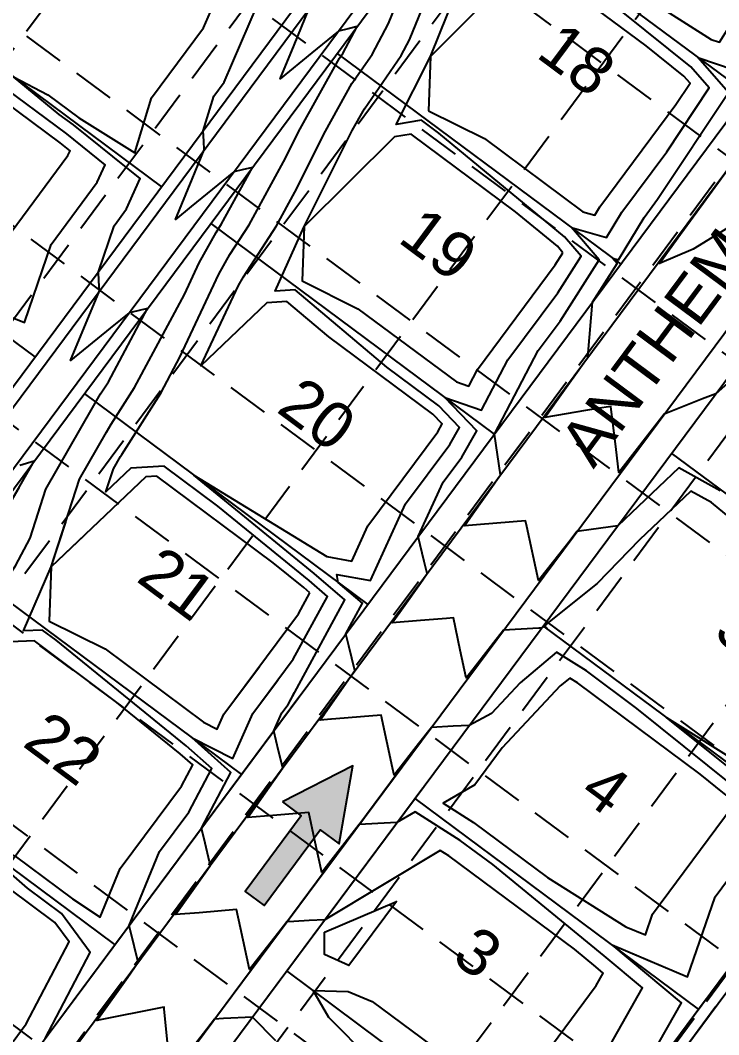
# Model space of a CAD drawing. Header units: feet. Extents: x 2260 to 6199, y 3666 to 7344.
# Drawn here: x 3555.1 to 3782.4, y 5938.3 to 6268.5 of the extents above; entities that cross this region are included whole.
import ezdxf
from ezdxf.enums import TextEntityAlignment as Align

# ---------------------------------------------------------------- set-up
doc = ezdxf.new("R2010")
doc.units = ezdxf.units.FT
doc.header["$LTSCALE"] = 40
doc.header["$MEASUREMENT"] = 0
doc.linetypes.add('HIDDEN', pattern=[0.375, 0.25, -0.125])
doc.layers.get('0').update_dxf_attribs({"linetype": 'CONTINUOUS'})
for name, color, linetype in [('CONTROL', 8, 'CONTINUOUS'), ('EOP-PROP', 4, 'CONTINUOUS'), ('FLOW-ARROWS', 253, 'CONTINUOUS'), ('GRID', 254, 'HIDDEN'), ('LOT-NOS', 4, 'CONTINUOUS'), ('lots-line', 4, 'CONTINUOUS'), ('PC', 43, 'CONTINUOUS'), ('ST-ROW', 2, 'CONTINUOUS'), ('STREET-NAME', 3, 'CONTINUOUS')]:
    doc.layers.add(name, color=color, linetype=linetype)
doc.styles.get("Standard").update_dxf_attribs({"font": 'ARIAL.TTF'})

# ---------------------------------------------------------------- blocks, each defined once
blk = doc.blocks.new('arrow')
blk.add_lwpolyline([(-67.01, -25.36), (-59.33, -25.42), (-59.57, -56.14), (-51.89, -56.2), (-51.65, -25.48), (-43.97, -25.54), (-55.3, -2.41), (-67.01, -25.36)], close=True)
at = {"color": 254}
for points in [[(-43.97, -25.54), (-67.01, -25.36), (-55.3, -2.41), (-67.01, -25.36)], [(-59.57, -56.14), (-51.89, -56.2), (-59.33, -25.42), (-51.65, -25.48)]]:
    blk.add_solid(points, dxfattribs=at)

msp = doc.modelspace()

# ---------------------------------------------------------------- linework, layer by layer
at = {"layer": 'EOP-PROP', "color": 7}
for p, q in [((3532.61, 5880.05), (3922.19, 6404.17)), ((3557.48, 5861.54), (3947.07, 6385.68)), ((3419.91, 5963.95), (3703.22, 6345.1)), ((3429.54, 5956.78), (3712.86, 6337.95)), ((3721.71, 5867.08), (3967.58, 6197.86)), ((3344.43, 5626.88), (3653.58, 6042.8)), ((3550.96, 5852.77), (3678.45, 6024.29)), ((3654.09, 5776.11), (3781.52, 5947.55))]:
    msp.add_line(p, q, dxfattribs=at)
at = {"layer": 'FLOW-ARROWS', "color": 7}
for points in [[(3698.69, 6266.53, 0, 1.67, 0), (3695.04, 6263.11, 0, 0, 0), (3689.94, 6258.33, 0, 0, 0)], [(3682.95, 6246.17, 0, 1.67, 0), (3685.16, 6250.65, 0, 0, 0), (3687.63, 6255.63, 0, 0, 0)], [(3715.63, 6216.31, 0, 1.67, 0), (3711.62, 6219.29, 0, 0, 0), (3700.47, 6227.59, 0, 0, 0)], [(3657.53, 6211.15, 0, 1.67, 0), (3653.88, 6207.74, 0, 0, 0), (3648.78, 6202.95, 0, 0, 0)], [(3641.78, 6190.79, 0, 1.67, 0), (3644, 6195.27, 0, 0, 0), (3646.47, 6200.25, 0, 0, 0)], [(3674.47, 6160.93, 0, 1.67, 0), (3670.46, 6163.92, 0, 0, 0), (3659.31, 6172.21, 0, 0, 0)], [(3616.37, 6155.78, 0, 1.67, 0), (3612.72, 6152.36, 0, 0, 0), (3607.61, 6147.57, 0, 0, 0)], [(3600.62, 6135.41, 0, 1.67, 0), (3602.84, 6139.89, 0, 0, 0), (3605.31, 6144.87, 0, 0, 0)], [(3770.22, 6126.07, 0, 1.67, 0), (3774.23, 6123.09, 0, 0, 0), (3778.4, 6119.98, 0, 0, 0)], [(3633.31, 6105.55, 0, 1.67, 0), (3629.3, 6108.54, 0, 0, 0), (3618.15, 6116.84, 0, 0, 0)], [(3575.21, 6100.4, 0, 1.67, 0), (3571.56, 6096.98, 0, 0, 0), (3566.45, 6092.2, 0, 0, 0)], [(3575.21, 6100.4, 0, 1.67, 0), (3571.56, 6096.98, 0, 0, 0), (3566.45, 6092.2, 0, 0, 0)], [(3559.46, 6080.03, 0, 1.67, 0), (3561.68, 6084.51, 0, 0, 0), (3564.15, 6089.5, 0, 0, 0)], [(3559.46, 6080.03, 0, 1.67, 0), (3561.68, 6084.51, 0, 0, 0), (3564.15, 6089.5, 0, 0, 0)], [(3753.52, 6088.29, 0, 1.67, 0), (3749.87, 6084.88, 0, 0, 0), (3744.77, 6080.09, 0, 0, 0)], [(3737.77, 6067.93, 0, 1.67, 0), (3739.99, 6072.41, 0, 0, 0), (3742.46, 6077.39, 0, 0, 0)], [(3592.14, 6050.17, 0, 1.67, 0), (3588.13, 6053.16, 0, 0, 0), (3576.98, 6061.46, 0, 0, 0)], [(3592.14, 6050.17, 0, 1.67, 0), (3588.13, 6053.16, 0, 0, 0), (3576.98, 6061.46, 0, 0, 0)], [(3774.96, 6035.94, 0, 1.67, 0), (3770.94, 6038.93, 0, 0, 0), (3759.8, 6047.23, 0, 0, 0)], [(3711.76, 6032.11, 0, 1.67, 0), (3708.12, 6028.7, 0, 0, 0), (3703.01, 6023.91, 0, 0, 0)], [(3696.02, 6011.75, 0, 1.67, 0), (3698.24, 6016.23, 0, 0, 0), (3700.7, 6021.21, 0, 0, 0)], [(3733.2, 5979.76, 0, 1.67, 0), (3729.19, 5982.75, 0, 0, 0), (3718.04, 5991.05, 0, 0, 0)], [(3733.2, 5979.76, 0, 1.67, 0), (3729.19, 5982.75, 0, 0, 0), (3718.04, 5991.05, 0, 0, 0)], [(3670.01, 5975.93, 0, 1.67, 0), (3666.36, 5972.52, 0, 0, 0), (3661.25, 5967.73, 0, 0, 0)], [(3670.01, 5975.93, 0, 1.67, 0), (3666.36, 5972.52, 0, 0, 0), (3661.25, 5967.73, 0, 0, 0)], [(3654.26, 5955.57, 0, 1.67, 0), (3656.48, 5960.05, 0, 0, 0), (3658.95, 5965.03, 0, 0, 0)], [(3654.26, 5955.57, 0, 1.67, 0), (3656.48, 5960.05, 0, 0, 0), (3658.95, 5965.03, 0, 0, 0)]]:
    msp.add_lwpolyline(points, format="xyseb", dxfattribs=at)
at = {"layer": 'GRID', "linetype": 'HIDDEN', "ltscale": 1.35}
for p, q in [((4023.39, 6893.89), (2933.91, 5424.19)), ((4065.21, 6862.27), (2976.02, 5392.97)), ((4107.19, 6831.16), (3018, 5361.86)), ((4149.16, 6800.04), (3059.97, 5330.74)), ((4191.13, 6768.93), (3101.95, 5299.63)), ((4233.11, 6737.81), (3143.92, 5268.51)), ((3115.04, 6721.11), (5717.47, 4791.93)), ((4275.08, 6706.7), (3185.9, 5237.39)), ((3083.92, 6679.13), (5686.35, 4749.96)), ((4317.06, 6675.58), (3227.87, 5206.28)), ((3052.8, 6637.16), (5655.24, 4707.99)), ((3021.69, 6595.18), (5624.12, 4666.01)), ((2990.57, 6553.21), (5593.01, 4624.04)), ((2959.46, 6511.23), (5561.89, 4582.06)), ((2928.34, 6469.26), (5530.77, 4540.09)), ((2897.23, 6427.28), (5499.66, 4498.11))]:
    msp.add_line(p, q, dxfattribs=at)
at = {"layer": 'lots-line', "color": 7}
for p, q in [((3416.7, 5966.34), (3700.01, 6347.49)), ((3432.75, 5954.4), (3716.07, 6335.56)), ((3699.38, 6313.11), (3791.68, 6244.51)), ((3508.71, 6282.89), (3601, 6214.29)), ((3658.22, 6257.73), (3750.51, 6189.13)), ((3467.55, 6227.51), (3559.84, 6158.91)), ((3718.5, 5869.47), (3984.65, 6227.54)), ((3617.06, 6202.36), (3709.35, 6133.75)), ((3575.89, 6146.98), (3668.19, 6078.38)), ((3859.37, 6059), (3767.08, 6127.6)), ((3534.73, 6091.6), (3627.03, 6023)), ((3534.73, 6091.6), (3627.03, 6023)), ((3817.62, 6002.82), (3725.32, 6071.42)), ((3585.87, 5967.62), (3493.57, 6036.22)), ((3585.87, 5967.62), (3493.57, 6036.22)), ((3775.86, 5946.64), (3683.56, 6015.24)), ((3775.86, 5946.64), (3683.56, 6015.24)), ((3734.1, 5890.46), (3641.8, 5959.06)), ((3734.1, 5890.46), (3641.8, 5959.06)), ((3644.62, 5770.07), (3778.31, 5949.94))]:
    msp.add_line(p, q, dxfattribs=at)
at = {"layer": 'PC', "color": 43, "flags": 128}
for points, elevation in [([(3813.45, 6303.73), (3811.86, 6305.19), (3769.99, 6336.31), (3764.18, 6341.62), (3760.81, 6341.69), (3743.05, 6323.25), (3731.12, 6307.2), (3730.71, 6296.59), (3758.23, 6276.14), (3779.98, 6262.3), (3782.72, 6261.38), (3785.83, 6266.33), (3812.24, 6301.86), (3813.45, 6303.73)], 560), ([(3797.36, 6097.28), (3780.03, 6111.5), (3773.32, 6115.25), (3756.59, 6099.43), (3742.88, 6085.14), (3726.19, 6071.8), (3725.85, 6071.33), (3726.54, 6070.51), (3725.43, 6071.21), (3724.74, 6070.64), (3723.92, 6070.59), (3712.41, 6069.98), (3710.03, 6066.94), (3704, 6059.24), (3701.31, 6055.8), (3700.25, 6054.45), (3698.3, 6063.47), (3696.05, 6073.95), (3693.82, 6073.77), (3685.36, 6073.09), (3676.17, 6072.35), (3679.67, 6077.32), (3685.31, 6085.32), (3687.53, 6088.47), (3686.58, 6092.35), (3684.61, 6100.47), (3692.74, 6118.19), (3698.77, 6126.3), (3703.72, 6134.87), (3693.3, 6145.68), (3705.2, 6141.57), (3713.79, 6157.94), (3730, 6179.74), (3737.6, 6191.69), (3732.2, 6198.01), (3691.31, 6231.75), (3685.64, 6235.96), (3677.38, 6234.55), (3688.62, 6256.72), (3699.66, 6284.26)], 561), ([(3687.93, 6239.03), (3706.14, 6230.01), (3738.24, 6206.14), (3742.05, 6205.06), (3743.73, 6207.82), (3768.47, 6241.1), (3773.09, 6248.06), (3771.09, 6250.34), (3758.78, 6260.24), (3723.29, 6286.61), (3717.65, 6285.86), (3688.62, 6256.72), (3687.93, 6239.03)], 561), ([(3782.9, 6115.36), (3769.48, 6122.85), (3749.53, 6104), (3737.76, 6102.31), (3736.29, 6102.1), (3734.04, 6099.21), (3726.67, 6089.81), (3723.77, 6086.1), (3719.97, 6103.75), (3719.57, 6105.6), (3704.93, 6104.42), (3699.69, 6104), (3702.41, 6107.84), (3709.28, 6117.61), (3710.73, 6119.64), (3711.41, 6120.6), (3709.41, 6133.8), (3709.4, 6133.82), (3723.68, 6161.03), (3730.8, 6170.61), (3743.47, 6190.53), (3734.46, 6201.06), (3745.9, 6197.82), (3750.93, 6206.07), (3765.51, 6225.68), (3779.34, 6246.55), (3773.36, 6253.39), (3736.42, 6283.09)], 560), ([(3553.55, 6090.97), (3558.25, 6099.96), (3563.39, 6115.84), (3578.58, 6142.32), (3581.19, 6146.88), (3583.73, 6150.87), (3596.52, 6174.72), (3593.36, 6173.98), (3590.47, 6173.29), (3584.33, 6168.28), (3571.45, 6157.76), (3580.84, 6180.45), (3580.64, 6183.72), (3580.47, 6186.66), (3585.57, 6201.59), (3589.67, 6207.11), (3594.12, 6216.99), (3572.37, 6234.43), (3567.74, 6237.88), (3552.85, 6250.08), (3564.06, 6244.21), (3574.1, 6236.76), (3592.3, 6225.35), (3597.8, 6243.31), (3614.74, 6266.11), (3620.03, 6278.36)], 566), ([(3786.6, 6019.76), (3755.78, 6044.53), (3739.33, 6056.75), (3729.67, 6062.81), (3717.82, 6052.89), (3708.42, 6042.85), (3701.21, 6038.99), (3695.97, 6038.71), (3688.88, 6038.33), (3684.66, 6032.94), (3676.72, 6022.8), (3676.21, 6025.17), (3672.52, 6042.3), (3655.06, 6040.89), (3652.64, 6040.7), (3654.33, 6043.09), (3664, 6056.82), (3662.05, 6064.86), (3661.08, 6068.82), (3666.46, 6078.72), (3658.53, 6085.55), (3658.14, 6088.13), (3669.02, 6086.1), (3680.49, 6111.08), (3694.86, 6130.43), (3698.07, 6135.99), (3691.31, 6143.01), (3674.42, 6155.57), (3644.59, 6180.73), (3638.07, 6180.29), (3647.45, 6201.34), (3663.11, 6232.59), (3667.06, 6239.71), (3679.09, 6257.04), (3681.78, 6262.1), (3688.98, 6280.06)], 562), ([(3745.75, 5932.65), (3757.6, 5953.53), (3745.1, 5963.93), (3708.9, 5993.66), (3698.3, 6001.54), (3683.58, 6010.89), (3677.69, 6007.34), (3675.54, 6007.22), (3665.36, 6006.68), (3659.29, 5998.93), (3653.2, 5991.15), (3650.87, 6001.94), (3649, 6010.65), (3637.24, 6009.7), (3629.12, 6009.05), (3634.76, 6017.06), (3640.48, 6025.17), (3639.13, 6030.73), (3637.56, 6037.17), (3640.19, 6043.03), (3642.26, 6045.81), (3660.75, 6079.85), (3650.76, 6088.46), (3611.59, 6120.45), (3654.89, 6094), (3662.96, 6092.49), (3668.23, 6103.97), (3690.96, 6134.55), (3692.43, 6137.11), (3689.32, 6140.33), (3655.53, 6165.45), (3641.83, 6177.01), (3635.31, 6176.57), (3613.85, 6155.99), (3626.14, 6182.17), (3627.73, 6185.02), (3638.51, 6201.64), (3644.43, 6212.51), (3654.39, 6232.4), (3663.02, 6247.94), (3669.56, 6257.36), (3674.94, 6267.48), (3678.3, 6275.86)], 563), ([(3638.28, 5936.27), (3630.64, 5944.04), (3621.26, 5943.54), (3618.31, 5943.38), (3614.67, 5938.73), (3604.08, 5925.07), (3601.9, 5946.66), (3601.85, 5947.21), (3601.3, 5947.11), (3580, 5942.96), (3590.03, 5957.05), (3593.43, 5961.87), (3590.95, 5972.07), (3590.51, 5973.87), (3600.39, 5997.89), (3609.93, 6010.74), (3617.4, 6024.91), (3609.05, 6032.34), (3566.77, 6066.68), (3562.29, 6070.01), (3556.06, 6069.78), (3565.13, 6090.59), (3574.38, 6119.17), (3583.12, 6134.42), (3584.63, 6137.05), (3592.24, 6149.02), (3608.47, 6179.3), (3613.31, 6189.6), (3618.83, 6199.48), (3620.61, 6202.24), (3630.61, 6220.59), (3627.31, 6219.81), (3624.55, 6219.15), (3610.72, 6207.86), (3605.54, 6203.62), (3610.99, 6216.8), (3614.92, 6226.31), (3614.76, 6229.14), (3614.55, 6232.52), (3618.02, 6243.85), (3621.41, 6248.41), (3632.26, 6273.56)], 565), ([(3715.9, 5918.42), (3742.57, 5954.3), (3744.86, 5958.34), (3742.44, 5960.35), (3735.43, 5966.11), (3694.55, 5996.5), (3691.7, 5998.3), (3654.16, 5975.69), (3649.13, 5975.42), (3644.1, 5975.15), (3641.83, 5975.03), (3639.96, 5972.64), (3629.67, 5959.5), (3626.75, 5973.05), (3625.47, 5979), (3613.27, 5978.02), (3605.59, 5977.4), (3615.2, 5991.04), (3616.95, 5993.52), (3616.69, 5994.6), (3615.23, 6000.62), (3614.03, 6005.52), (3623.6, 6023.68), (3610.98, 6034.93), (3624.23, 6028.26), (3630.77, 6042.84), (3643.94, 6060.56), (3655.04, 6080.98), (3649.05, 6086.15), (3619.35, 6110.4), (3601.93, 6123.34), (3591.03, 6122.69), (3582.94, 6114.98), (3585.37, 6122.51), (3587.67, 6126.52), (3588.07, 6127.21), (3600.76, 6147.17), (3607.15, 6159.1), (3619.73, 6185.89), (3623.28, 6192.25), (3629.56, 6201.94), (3641.4, 6223.68), (3645.67, 6232.2), (3658.99, 6256.17), (3660.03, 6257.67), (3664.69, 6266.45), (3661.81, 6265.76), (3658.64, 6265.01), (3650, 6257.95), (3639.62, 6249.48), (3644.17, 6260.46), (3649.01, 6272.17)], 564), ([(3483.74, 6225.98), (3486.79, 6219.87), (3513.87, 6199.74), (3536, 6185.51), (3542.34, 6182.93), (3544.59, 6189.53), (3570.59, 6224.5), (3571.25, 6225.97), (3568.01, 6228.57), (3526.34, 6259.54), (3520.08, 6264.67), (3517.5, 6266.34), (3516.14, 6264.82), (3491.17, 6231.22), (3483.74, 6225.98)], 568), ([(3798.51, 6162.04), (3781.48, 6146.97), (3777.2, 6145.27), (3764.67, 6140.28), (3763.92, 6139.3), (3749.93, 6121.3), (3749.01, 6128.77), (3747.26, 6142.84), (3742.84, 6142.09), (3725.86, 6139.2), (3730.08, 6145.14), (3739.06, 6157.77), (3739.47, 6158.34), (3739.79, 6158.78), (3739.91, 6160.12), (3741.35, 6176.8), (3749.34, 6189.36), (3747.84, 6191.12), (3749.75, 6190.58), (3758.13, 6204.33), (3762.54, 6210.26), (3785.59, 6245.03), (3775.62, 6256.44), (3787.47, 6252.43)], 559), ([(3531.95, 6180.06), (3556.39, 6170.13), (3565.08, 6195.56), (3580.13, 6215.81), (3582.68, 6221.48), (3570.19, 6231.5), (3547.04, 6248.71)], 567), ([(3731.73, 6192.86), (3729.93, 6194.96), (3716.3, 6206.21), (3682.31, 6231.47), (3676.86, 6230.54), (3647.45, 6201.34), (3646.77, 6183.66), (3664.98, 6174.63), (3697.08, 6150.77), (3701.05, 6149.39), (3703.91, 6154.85), (3729.2, 6188.87), (3731.73, 6192.86)], 562), ([(3785.89, 6201.29), (3774.1, 6194.03), (3763.15, 6189.37), (3765.77, 6192.99), (3769.17, 6197.69), (3793.53, 6231.08)], 558), ([(3552.39, 6112.5), (3559.59, 6125.04), (3554.95, 6123.57)], 567), ([(3649.33, 6082.12), (3647.33, 6083.84), (3637.43, 6091.92), (3599.52, 6120.1), (3595.89, 6119.88), (3565.13, 6090.59), (3564.44, 6072.9), (3582.65, 6063.87), (3614.75, 6040.01), (3619.17, 6037.79), (3621.35, 6042.65), (3645.63, 6075.31), (3649.33, 6082.12)], 565), ([(3545.4, 5926.23), (3557.01, 5941.84), (3570.99, 5968.49), (3566.33, 5974.86), (3536.69, 5996.89), (3519.23, 6012.08), (3508.16, 6010.9), (3495.59, 5998.25), (3499.32, 6009.38), (3502.52, 6015.51), (3503.06, 6016.55), (3516.4, 6035.46), (3522.49, 6048.1), (3529.9, 6070.46), (3538.1, 6085.54), (3541.97, 6091.36), (3551.37, 6109.32), (3552.39, 6112.5), (3554.65, 6116.44)], 567), ([(3563.14, 5937.05), (3577.83, 5965.04), (3568.51, 5977.79), (3557.39, 5986.05), (3535.82, 6004.82), (3553.37, 5996.36), (3572.01, 5982.5), (3581.11, 5976.58), (3587.61, 5992.39), (3607.56, 6019.23), (3611.2, 6026.14), (3607.13, 6029.76), (3586.54, 6046.49), (3559.66, 6066.47), (3551.76, 6066.17), (3532.82, 6047.76), (3539.98, 6069.39), (3543.49, 6075.84), (3553.55, 6090.97), (3558.25, 6099.96), (3561.85, 6111.08)], 566), ([(3638.28, 5936.27), (3630.64, 5944.04), (3621.26, 5943.54), (3618.31, 5943.38), (3614.67, 5938.73), (3604.08, 5925.07), (3601.9, 5946.66), (3601.85, 5947.21), (3601.3, 5947.11), (3580, 5942.96), (3590.03, 5957.05), (3593.43, 5961.87), (3590.95, 5972.07), (3590.51, 5973.87), (3600.39, 5997.89), (3609.93, 6010.74), (3617.4, 6024.91), (3609.05, 6032.34), (3566.77, 6066.68), (3562.29, 6070.01), (3556.06, 6069.78), (3565.13, 6090.59), (3569.84, 6105.14)], 565), ([(3575.77, 6100.72), (3565.13, 6090.59), (3564.44, 6072.9), (3582.65, 6063.87), (3614.75, 6040.01), (3619.17, 6037.79), (3621.35, 6042.65), (3632.9, 6058.19)], 565), ([(3553.37, 5996.36), (3572.01, 5982.5), (3581.11, 5976.58), (3587.61, 5992.39), (3607.56, 6019.23), (3611.2, 6026.14), (3607.13, 6029.76), (3586.54, 6046.49), (3559.66, 6066.47), (3551.76, 6066.17)], 566), ([(3715.9, 5918.42), (3742.57, 5954.3), (3744.86, 5958.34), (3742.44, 5960.35), (3735.43, 5966.11), (3694.55, 5996.5), (3691.7, 5998.3), (3654.16, 5975.69), (3649.13, 5975.42), (3644.1, 5975.15), (3641.83, 5975.03), (3639.96, 5972.64), (3629.67, 5959.5), (3626.75, 5973.05), (3625.47, 5979), (3613.27, 5978.02), (3605.59, 5977.4), (3615.2, 5991.04), (3616.95, 5993.52), (3616.69, 5994.6), (3615.23, 6000.62), (3614.03, 6005.52), (3623.6, 6023.68), (3610.98, 6034.93), (3624.23, 6028.26), (3630.77, 6042.84), (3638.88, 6053.74)], 564), ([(3736.42, 6052.83), (3733.92, 6054.41), (3730.85, 6051.83), (3711.97, 6031.66), (3703.02, 6019.62), (3692.73, 6013.62), (3702.6, 6007.32), (3726.67, 5989.43), (3752.19, 5973.46), (3758.54, 5970.78), (3760.86, 5977.52), (3786.82, 6012.44), (3787.51, 6014.18), (3784.35, 6016.73), (3776.36, 6023.15), (3736.42, 6052.83)], 563), ([(3745.75, 5932.65), (3757.6, 5953.53), (3745.1, 5963.93), (3708.9, 5993.66), (3698.3, 6001.54), (3683.58, 6010.89), (3677.69, 6007.34), (3675.54, 6007.22), (3665.36, 6006.68), (3659.29, 5998.93), (3653.2, 5991.15), (3650.87, 6001.94), (3649, 6010.65), (3637.24, 6009.7), (3629.12, 6009.05), (3634.76, 6017.06), (3640.48, 6025.17), (3639.13, 6030.73), (3637.56, 6037.17), (3640.19, 6043.03), (3642.26, 6045.81), (3644.35, 6049.67)], 563), ([(3656.03, 6040.97), (3655.06, 6040.89), (3652.64, 6040.7), (3653.94, 6042.53)], 562), ([(3788.85, 6022.79), (3765.45, 6041.59), (3790.9, 6025.55)], 561), ([(3678.09, 6024.55), (3676.72, 6022.8), (3676.21, 6025.17), (3676.01, 6026.1)], 562), ([(3692.76, 6013.63), (3692.73, 6013.62), (3693.1, 6013.38)], 563), ([(3563.14, 5937.05), (3577.83, 5965.04), (3568.51, 5977.79), (3557.39, 5986.05), (3535.82, 6004.82)], 566), ([(3723.44, 5865.79), (3724.06, 5866.77), (3729.89, 5875.91), (3739.59, 5891.15), (3743.01, 5899.15), (3746.33, 5906.91), (3748.64, 5910.61), (3748.94, 5911.01), (3770.34, 5948.72), (3747.77, 5967.52), (3772.26, 5957.17), (3781.22, 5983.17), (3796.12, 6003.22)], 562), ([(3545.4, 5926.23), (3557.01, 5941.84), (3570.99, 5968.49), (3566.33, 5974.86), (3536.69, 5996.89)], 567), ([(3654.13, 5971.65), (3677.57, 5981.71), (3662.06, 5960.84), (3654.08, 5964.37), (3654.13, 5971.65)], 564), ([(3654.13, 5971.65), (3677.57, 5981.71), (3662.06, 5960.84), (3654.08, 5964.37), (3654.13, 5971.65)], 564), ([(3748.94, 5911.01), (3770.34, 5948.72), (3747.77, 5967.52), (3763.81, 5960.74)], 562), ([(3669.11, 5930.27), (3655.49, 5943.95), (3650.36, 5952.7), (3661.77, 5952.4), (3669.64, 5949.11), (3711.15, 5918.26)], 564), ([(3669.11, 5930.27), (3655.49, 5943.95), (3650.36, 5952.7), (3661.77, 5952.4), (3669.64, 5949.11), (3711.15, 5918.26)], 564)]:
    msp.add_lwpolyline(points, dxfattribs=dict(at, elevation=elevation))
at = {"layer": 'ST-ROW', "color": 7}
for p, q in [((3524.99, 5885.73), (3920.83, 6418.27)), ((3565.1, 5855.87), (3960.96, 6388.44)), ((3333.22, 5627.73), (3645.96, 6048.47)), ((3552.32, 5838.67), (3686.07, 6018.61))]:
    msp.add_line(p, q, dxfattribs=at)

# ---------------------------------------------------------------- block references
at = {"layer": 'CONTROL', "rotation": 323.9419776378284}
msp.add_blockref('arrow', (3709.47, 5995.21), dxfattribs=at)

# ---------------------------------------------------------------- texts
at = {"layer": 'LOT-NOS', "color": 7}
for s, p in [('18', (3736.37, 6255.89)), ('19', (3691.35, 6195.72)), ('20', (3651.84, 6140.38)), ('21', (3606.21, 6085.25)), ('5', (3789.35, 6070.66)), ('22', (3569.18, 6031.6)), ('22', (3569.18, 6031.6)), ('4', (3745.67, 6018.43)), ('3', (3704.15, 5965.16)), ('3', (3704.15, 5965.16))]:
    msp.add_text(s, height=15, rotation=323.3354, dxfattribs=at).set_placement(p, align=Align.MIDDLE_CENTER)
at = {"layer": 'STREET-NAME', "color": 7}
msp.add_text('ANTHEM AVENUE', height=15, rotation=53.3765, dxfattribs=at).set_placement((3741.64, 6122.24))

doc.saveas('drawing.dxf')
